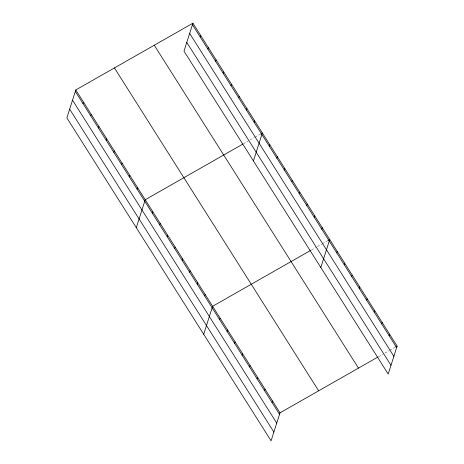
<?xml version="1.0" encoding="UTF-8"?>
<svg xmlns="http://www.w3.org/2000/svg" width="464" height="464" viewBox="0 0 464 464"><rect width="100%" height="100%" fill="white"/><g stroke="black" fill="none" stroke-linecap="round" stroke-linejoin="round"><path stroke-width="0.35" stroke-dasharray="2.32 1.74" d="M243.327 143.823L248.24 141.027M250.079 139.977L254.371 137.53M254.985 137.176L260.507 134.032M311.332 250.026L315.624 247.579M317.469 246.529L321.761 244.081M322.376 243.733L327.897 240.584M378.723 356.578L383.015 354.131M384.853 353.081L389.151 350.633M389.766 350.285L395.287 347.136"/><path stroke-width="0.7" d="M192.92 23.2L183.993 51.156L388.206 374.048L397.126 346.092L192.92 23.2L75.794 89.952L66.874 117.908L271.08 440.8L280.007 412.844L378.108 356.932M83.033 103.658L83.514 102.15M90.747 115.855L91.228 114.353M98.461 128.052L98.942 126.55M106.175 140.25L106.656 138.748M113.889 152.447L114.37 150.945M121.603 164.645L122.084 163.142M129.317 176.842L129.798 175.34M137.031 189.045L137.512 187.537M136.306 227.691L145.226 199.735L242.718 144.171M200.152 36.905L200.634 35.397M152.233 213.08L152.714 211.578M207.866 49.103L208.348 47.595M159.72 224.918L160.202 223.416M215.58 61.3L216.062 59.792M167.208 236.756L167.69 235.254M223.294 73.498L223.776 71.99M174.696 248.6L175.177 247.092M231.008 85.695L231.49 84.193M182.184 260.437L182.665 258.935M238.722 97.892L239.204 96.39M189.672 272.275L190.153 270.773M246.436 110.09L246.918 108.588M197.159 284.119L197.641 282.611M254.156 122.287L254.632 120.785M204.647 295.957L205.129 294.449M253.425 160.938L262.346 132.982L261.122 133.684M203.696 334.248L212.616 306.292L310.718 250.374M269.358 146.328L269.833 144.82M219.623 319.632L220.104 318.13M276.846 158.166L277.321 156.664M227.111 331.476L227.592 329.968M284.333 170.004L284.809 168.502M234.598 343.314L235.08 341.806M291.815 181.842L292.297 180.339M242.086 355.151L242.568 353.649M299.303 193.685L299.785 192.177M249.574 366.989L250.055 365.487M306.791 205.523L307.272 204.021M257.062 378.833L257.543 377.325M314.279 217.361L314.76 215.859M264.55 390.671L265.031 389.163M321.767 229.199L322.248 227.696M272.037 402.508L272.519 401.006M320.815 267.49L329.736 239.534L328.512 240.236M336.742 252.88L337.224 251.378M344.23 264.718L344.711 263.216M351.718 276.561L352.199 275.053M359.206 288.399L359.687 286.891M366.693 300.237L367.175 298.735M374.181 312.075L374.663 310.573M381.669 323.918L382.15 322.41M389.157 335.756L389.638 334.248M395.896 346.788L397.126 346.092M192.438 24.702L396.645 347.594M189.654 33.431L393.861 356.323M186.783 42.427L390.99 365.319M154.268 45.228L358.475 368.12M114.446 67.924L318.652 390.816M75.794 89.952L280.007 412.844M75.319 91.46L279.525 414.346M72.529 100.189L276.741 423.075M69.658 109.179L273.87 432.071"/></g></svg>
